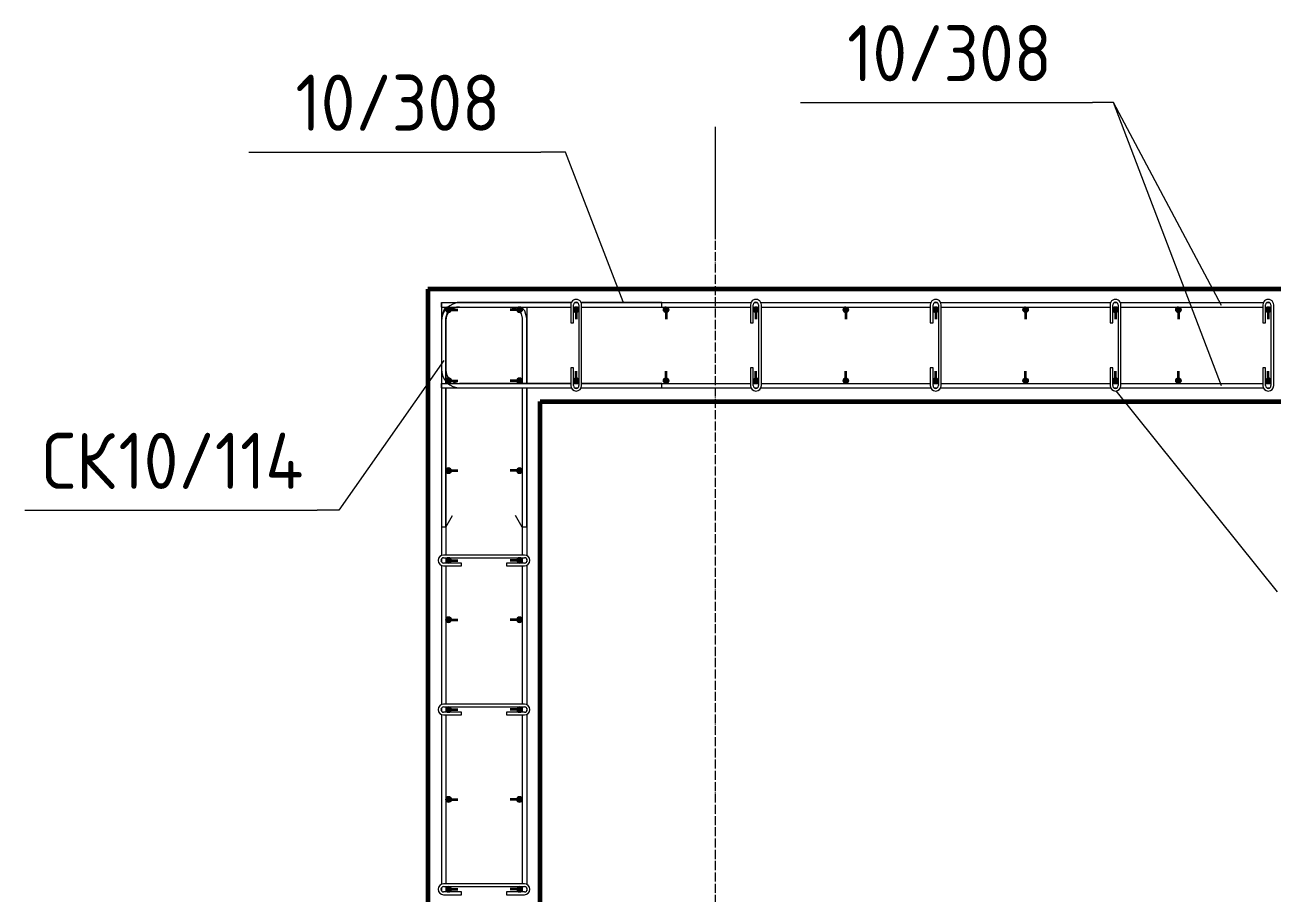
# Model space of a CAD drawing. Header units: millimetres. Extents: x 677 to 38046, y -1785 to 52249.
# Drawn here: x 32030 to 34805, y 49621 to 51553 of the extents above; entities that cross this region are included whole.
import ezdxf

# ---------------------------------------------------------------- set-up
doc = ezdxf.new("R2010")
doc.units = ezdxf.units.MM
doc.linetypes.add('02 Штрихпунктирная _20 мм_', pattern=[25, 20, -2.5, 0, -2.5])
for name, color, linetype, lineweight in [('AA_Linii', 7, 'Continuous', 9), ('AA_Oformlenie', 7, 'Continuous', 9), ('AA_Vinoska', 7, 'Continuous', 9), ('AF_Stena_Опалубка', 253, 'Continuous', 20), ('KR_Armatura', 7, 'Continuous', 20), ('KR_Armatura_Tonkie', 7, 'Continuous', 20), ('KR_Fundament', 7, 'Continuous', 20), ('Оси', 7, 'Continuous', 9)]:
    doc.layers.add(name, color=color, linetype=linetype, lineweight=lineweight)
doc.styles.add('ISOCPEUR_1', font='isocpeur.TTF', dxfattribs={"width": 0.9, "height": 125})

# ---------------------------------------------------------------- blocks, each defined once
blk = doc.blocks.new('351_Ряд стержней П переменный шаг _НесАрм_РабПлоск_ - Тип 1-3811481-Схема расположения армирования вертикальных конструкций входной группы в осях 1_1-3_1_Д_1-Ж_1')
at = {"layer": 'KR_Armatura_Tonkie'}
for points in [[(0, 1370), (-0.8, 1373), (-1.8, 1374.2), (-4.4, 1375.8), (-7.6, 1375.8), (-10.2, 1374.2), (-11.8, 1371.6), (-11.8, 1369.2), (-11.2, 1367), (-7.9, 1364.5), (-6, 1364), (-3, 1364.8), (-1.5, 1366.2), (-0.2, 1368.4)], [(157.8, 1371.6), (156.2, 1374.2), (153.6, 1375.8), (150.4, 1375.8), (149, 1375.2), (146.8, 1373), (146.2, 1371.6), (146.2, 1368.4), (147.6, 1366.2), (149, 1364.8), (152, 1364), (154.6, 1364.8), (156.5, 1366.2), (157.8, 1368.4)], [(0, 1170), (-0.8, 1173), (-1.8, 1174.2), (-4.4, 1175.8), (-7.6, 1175.8), (-10.2, 1174.2), (-11.8, 1171.6), (-11.8, 1169.2), (-11.2, 1167), (-7.9, 1164.5), (-6, 1164), (-3, 1164.8), (-1, 1167), (-0.2, 1168.4)], [(157.8, 1171.6), (156.2, 1174.2), (153.6, 1175.8), (150.4, 1175.8), (149, 1175.2), (146.8, 1173), (146.2, 1171.6), (146.2, 1168.4), (146.8, 1167), (149, 1164.8), (152, 1164), (154.6, 1164.8), (156.2, 1165.8), (157.8, 1168.4)], [(0, 970), (-0.8, 973), (-1.8, 974.2), (-4.4, 975.8), (-7.6, 975.8), (-10.2, 974.2), (-11.9, 970.7), (-11.8, 969.2), (-11.2, 967), (-7.9, 964.5), (-5.9, 964), (-3, 964.8), (-1, 967), (-0.2, 968.4)], [(157.8, 971.6), (156.2, 974.2), (153.6, 975.8), (150.4, 975.8), (149, 975.2), (146.8, 973), (146.2, 970.7), (146.2, 968.4), (146.8, 967), (149, 964.8), (152.2, 964), (154.6, 964.8), (156.2, 965.8), (157.8, 968.4), (157.8, 970.7)], [(0, 770), (-0.8, 773), (-1.8, 774.2), (-4.4, 775.8), (-7.6, 775.8), (-10.2, 774.2), (-11.8, 771.6), (-11.8, 769.2), (-11.2, 767), (-7.9, 764.5), (-6, 764), (-3, 764.8), (-1, 767), (-0.2, 768.4)], [(157.8, 771.6), (156.2, 774.2), (153.6, 775.8), (150.4, 775.8), (149, 775.2), (146.8, 773), (146.2, 771.6), (146.2, 768.4), (146.8, 767), (149, 764.8), (152, 764), (154.6, 764.8), (156.2, 765.8), (157.8, 768.4)], [(0, 570), (-0.8, 573), (-1.8, 574.2), (-4.4, 575.8), (-7.6, 575.8), (-10.2, 574.2), (-11.8, 571.6), (-11.8, 569.2), (-11.2, 567), (-7.9, 564.5), (-5.9, 564), (-3, 564.8), (-1, 567), (-0.2, 568.4)], [(157.8, 568.4), (157.8, 571.6), (156.2, 574.2), (153.6, 575.8), (150.4, 575.8), (149, 575.2), (146.8, 573), (146.2, 571.6), (146.2, 568.4), (146.8, 567), (149, 564.8), (152.2, 564), (154.6, 564.8), (156.2, 565.8), (157.2, 567)], [(0, 370), (-0.8, 373), (-1.8, 374.2), (-4.4, 375.8), (-7.6, 375.8), (-10.2, 374.2), (-11.8, 371.6), (-11.8, 369.2), (-11.2, 367), (-7.9, 364.5), (-6, 364), (-3, 364.8), (-1, 367), (-0.2, 368.4)], [(157.8, 371.6), (156.2, 374.2), (153.6, 375.8), (150.4, 375.8), (149, 375.2), (146.8, 373), (146.2, 371.6), (146.2, 368.4), (146.8, 367), (149, 364.8), (152, 364), (154.6, 364.8), (156.2, 365.8), (157.8, 368.4)], [(0, 170), (-0.8, 173), (-1.8, 174.2), (-4.4, 175.8), (-7.6, 175.8), (-10.2, 174.2), (-11.8, 171.6), (-11.8, 169.2), (-11.2, 167), (-7.9, 164.5), (-5.9, 164), (-3, 164.8), (-1, 167), (-0.2, 168.4)], [(157.8, 168.4), (157.8, 171.6), (156.2, 174.2), (153.6, 175.8), (150.4, 175.8), (149, 175.2), (146.8, 173), (146.2, 171.6), (146.2, 168.4), (146.8, 167), (149, 164.8), (152.2, 164), (154.6, 164.8), (156.3, 165.8), (157.2, 167)], [(0, -30), (-0.8, -27), (-1.8, -25.8), (-4.4, -24.2), (-7.6, -24.2), (-10.2, -25.8), (-11.8, -28.4), (-11.8, -30.8), (-11.2, -33), (-7.9, -35.5), (-6, -36), (-3, -35.2), (-1, -33), (-0.2, -31.6)], [(157.8, -31.6), (157.8, -28.4), (156.2, -25.8), (153.6, -24.2), (150.4, -24.2), (149, -24.8), (146.8, -27), (146.2, -28.4), (146.4, -31.9), (146.8, -33), (149, -35.2), (152, -36), (154.6, -35.2), (156.2, -34.2), (157.6, -31.9)], [(0, -170), (-0.8, -167), (-1.8, -165.8), (-4.4, -164.2), (-7.6, -164.2), (-10.2, -165.8), (-11.8, -168.4), (-11.8, -170.8), (-11.2, -173), (-7.9, -175.5), (-5.9, -176), (-3, -175.2), (-1, -173), (-0.2, -171.6)], [(157.8, -168.4), (156.2, -165.8), (153.6, -164.2), (150.4, -164.2), (149, -164.8), (146.8, -167), (146.2, -168.4), (146.2, -171.6), (146.8, -173), (149, -175.2), (152.2, -176), (154.6, -175.2), (156.2, -174.2), (157.8, -171.6)], [(0, -370), (-0.8, -367), (-1.8, -365.8), (-4.4, -364.2), (-7.6, -364.2), (-10.2, -365.8), (-11.8, -368.4), (-11.8, -370.8), (-11.2, -373), (-7.9, -375.5), (-6, -376), (-3, -375.2), (-1, -373), (-0.2, -371.6)], [(157.8, -368.4), (156.2, -365.8), (153.6, -364.2), (150.4, -364.2), (149, -364.8), (146.8, -367), (146.2, -368.4), (146.2, -371.6), (146.8, -373), (149, -375.2), (152, -376), (154.6, -375.2), (156.2, -374.2), (157.8, -371.6)], [(0, -570), (-0.8, -567), (-1.8, -565.8), (-4.4, -564.2), (-7.6, -564.2), (-10.2, -565.8), (-11.8, -568.4), (-11.8, -570.8), (-11.2, -573), (-7.9, -575.5), (-5.9, -576), (-3, -575.2), (-1, -573), (-0.2, -571.6)], [(157.8, -568.4), (156.2, -565.8), (153.6, -564.2), (150.4, -564.2), (149, -564.8), (146.8, -567), (146.2, -568.4), (146.2, -571.6), (146.8, -573), (149, -575.2), (152.2, -576), (154.6, -575.2), (156.2, -574.2), (157.8, -571.6)], [(0, -770), (-0.8, -767), (-1.8, -765.8), (-4.4, -764.2), (-7.6, -764.2), (-10.2, -765.8), (-11.8, -768.4), (-11.8, -770.8), (-11.2, -773), (-7.9, -775.5), (-6, -776), (-3, -775.2), (-1, -773), (-0.2, -771.6)], [(157.8, -768.4), (156.2, -765.8), (153.6, -764.2), (150.4, -764.2), (149, -764.8), (146.8, -767), (146.2, -768.4), (146.2, -771.6), (146.8, -773), (149, -775.2), (152, -776), (154.6, -775.2), (156.2, -774.2), (157.8, -771.6)], [(0, -970), (-0.8, -967), (-1.8, -965.8), (-4.4, -964.2), (-7.6, -964.2), (-10.2, -965.8), (-11.8, -968.4), (-11.8, -970.8), (-11.2, -973), (-7.9, -975.5), (-5.9, -976), (-3, -975.2), (-1, -973), (-0.2, -971.6)], [(157.8, -968.4), (156.2, -965.8), (153.6, -964.2), (150.4, -964.2), (149, -964.8), (146.8, -967), (146.2, -968.4), (146.2, -971.6), (146.8, -973), (149, -975.2), (152.2, -976), (154.6, -975.2), (156.2, -974.2), (157.8, -971.6)], [(0, -1170), (-0.8, -1167), (-1.8, -1165.8), (-4.4, -1164.2), (-7.6, -1164.2), (-10.2, -1165.8), (-11.8, -1168.4), (-11.8, -1170.8), (-11.2, -1173), (-7.9, -1175.5), (-5.2, -1175.8), (-3, -1175.2), (-1, -1173), (-0.2, -1171.6)], [(157.8, -1171.6), (157.8, -1168.4), (156.2, -1165.8), (153.6, -1164.2), (150.4, -1164.2), (149, -1164.8), (146.8, -1167), (146.2, -1168.4), (146.2, -1171.6), (146.8, -1173), (149, -1175.2), (152, -1176), (154.6, -1175.2), (156.2, -1174.2), (157.2, -1173)], [(0, -1370), (-0.8, -1367), (-1.8, -1365.8), (-4.4, -1364.2), (-7.6, -1364.2), (-10.2, -1365.8), (-11.8, -1368.4), (-11.8, -1370.8), (-10.7, -1373.5), (-9, -1375.2), (-5.9, -1376), (-3, -1375.2), (-1.3, -1373.5), (-0.2, -1371.6)], [(157.8, -1368.4), (156.2, -1365.8), (153.6, -1364.2), (150.4, -1364.2), (149, -1364.8), (146.8, -1367), (146.2, -1368.4), (146.2, -1371.6), (147.3, -1373.5), (149, -1375.2), (152.2, -1376), (154.6, -1375.2), (156.8, -1373.5), (157.8, -1371.6)]]:
    blk.add_hatch(color=256, dxfattribs=at).paths.add_polyline_path(points)
at = {"layer": 'KR_Armatura'}
for centre in [(-6, 1370), (152, 1370), (-6, 1170), (152, 1170), (-6, 770), (152, 770), (-6, 370), (152, 370), (-6, -30), (152, -30), (-6, -370), (152, -370), (-6, -770), (152, -770), (-6, -1170), (152, -1170)]:
    blk.add_circle(centre, 6, dxfattribs=at)
for centre, start, end in [((-6, 970), 90, 269.6373), ((-6, 970), 270.3627, 90), ((152, 970), 90, 269.6373), ((152, 970), 270.3627, 90), ((-6, 570), 90, 269.6373), ((-6, 570), 270.3627, 90), ((152, 570), 90, 269.6373), ((152, 570), 270.3627, 90), ((-6, 170), 90, 269.6373), ((-6, 170), 270.3627, 90), ((152, 170), 90, 269.6373), ((152, 170), 270.3627, 90), ((-6, -170), 90, 269.6373), ((-6, -170), 270.3627, 90), ((152, -170), 90, 269.6373), ((152, -170), 270.3627, 90), ((-6, -570), 90, 269.6373), ((-6, -570), 270.3627, 90), ((152, -570), 90, 269.6373), ((152, -570), 270.3627, 90), ((-6, -970), 90, 269.6373), ((-6, -970), 270.3627, 90), ((152, -970), 90, 269.6373), ((152, -970), 270.3627, 90), ((-6, -1370), 90, 269.6373), ((-6, -1370), 270.3627, 90), ((152, -1370), 90, 269.6373), ((152, -1370), 270.3627, 90)]:
    blk.add_arc(centre, 6, start, end, dxfattribs=at)
at = {"layer": 'KR_Armatura_Tonkie', "lineweight": 35}
for p, q in [((0, 1370), (15, 1370)), ((146, 1370), (131, 1370)), ((0, 1170), (15, 1170)), ((146, 1170), (131, 1170)), ((0, 970), (15, 970)), ((146, 970), (131, 970)), ((0, 770), (15, 770)), ((146, 770), (131, 770)), ((0, 570), (15, 570)), ((146, 570), (131, 570)), ((0, 370), (15, 370)), ((146, 370), (131, 370)), ((0, 170), (15, 170)), ((146, 170), (131, 170)), ((0, -30), (15, -30)), ((146, -30), (131, -30)), ((0, -170), (15, -170)), ((146, -170), (131, -170)), ((0, -370), (15, -370)), ((146, -370), (131, -370)), ((0, -570), (15, -570)), ((146, -570), (131, -570)), ((0, -770), (15, -770)), ((146, -770), (131, -770)), ((0, -970), (15, -970)), ((146, -970), (131, -970)), ((0, -1170), (15, -1170)), ((146, -1170), (131, -1170)), ((0, -1370), (15, -1370)), ((146, -1370), (131, -1370))]:
    blk.add_line(p, q, dxfattribs=at)
at = {"layer": 'KR_Armatura_Tonkie'}
for centre, start, end in [((-6, 1370), 360, 180), ((-6, 1370), 180, 0), ((152, 1370), 360, 180), ((152, 1370), 180, 360), ((-6, 1170), 360, 180), ((-6, 1170), 180, 0), ((152, 1170), 360, 180), ((152, 1170), 180, 360), ((-6, 970), 360, 180), ((152, 970), 360, 180), ((-6, 970), 180, 268.2261), ((-6, 970), 271.7739, 0), ((152, 970), 180, 268.2261), ((152, 970), 271.7739, 360), ((-6, 770), 360, 180), ((-6, 770), 180, 0), ((152, 770), 360, 180), ((152, 770), 180, 360), ((-6, 570), 360, 180), ((-6, 570), 180, 268.2261), ((-6, 570), 271.7739, 0), ((152, 570), 360, 180), ((152, 570), 180, 268.2261), ((152, 570), 271.7739, 360), ((-6, 370), 360, 180), ((-6, 370), 180, 0), ((152, 370), 360, 180), ((152, 370), 180, 360), ((-6, 170), 360, 180), ((-6, 170), 180, 268.2261), ((-6, 170), 271.7739, 360), ((152, 170), 360, 180), ((152, 170), 180, 268.2261), ((152, 170), 271.7739, 360), ((-6, -30), 360, 180), ((152, -30), 0, 180), ((-6, -30), 180, 360), ((152, -30), 180, 360), ((-6, -170), 360, 180), ((152, -170), 360, 180), ((-6, -170), 180, 268.2261), ((-6, -170), 271.7739, 360), ((152, -170), 180, 268.2261), ((152, -170), 271.7739, 360), ((-6, -370), 360, 180), ((-6, -370), 180, 0), ((152, -370), 360, 180), ((152, -370), 180, 360), ((-6, -570), 360, 180), ((-6, -570), 180, 268.2261), ((-6, -570), 271.7739, 0), ((152, -570), 360, 180), ((152, -570), 180, 268.2261), ((152, -570), 271.7739, 360), ((-6, -770), 360, 180), ((-6, -770), 180, 0), ((152, -770), 360, 180), ((152, -770), 180, 360), ((-6, -970), 360, 180), ((-6, -970), 180, 268.2261), ((-6, -970), 271.7739, 0), ((152, -970), 0, 180), ((152, -970), 180, 268.2261), ((152, -970), 271.7739, 360), ((-6, -1170), 360, 180), ((152, -1170), 360, 180), ((-6, -1170), 180, 0), ((152, -1170), 180, 360), ((-6, -1370), 360, 180), ((-6, -1370), 180, 268.2261), ((-6, -1370), 271.7739, 0), ((152, -1370), 360, 180), ((152, -1370), 180, 268.2261), ((152, -1370), 271.7739, 0)]:
    blk.add_arc(centre, 6, start, end, dxfattribs=at)
blk = doc.blocks.new('351_Ряд стержней П переменный шаг _НесАрм_РабПлоск_ - Тип 1-3832889-Схема расположения армирования вертикальных конструкций входной группы в осях 1_1-3_1_Д_1-Ж_1')
at = {"layer": 'KR_Armatura_Tonkie'}
for points in [[(-6, 639), (-3, 639.8), (-1, 642), (-0.2, 643.4), (0, 645), (-1.1, 648.4), (-2.9, 649.9), (-5, 650.9), (-7.6, 650.8), (-10.2, 649.2), (-12, 645.1), (-11.8, 644.2), (-11.2, 642), (-7.9, 639.5), (-7.6, 639.4)], [(152, 639), (154.7, 639.8), (157, 641.7), (157.8, 643.4), (157.5, 647.2), (156.2, 649.2), (152.7, 650.9), (150.4, 650.8), (148.4, 649.6), (146.4, 646.9), (146.2, 646.6), (146.4, 643.1), (147.4, 641.4), (150.1, 639.4), (150.4, 639.2)], [(-6, 481), (-3, 481.8), (-1, 484), (-0.2, 485.4), (0, 487), (-0.8, 490), (-1.8, 491.2), (-4.4, 492.8), (-7.6, 492.8), (-10.2, 491.2), (-11.8, 488.6), (-11.8, 486.2), (-11.2, 484), (-7.9, 481.5), (-7.6, 481.4)], [(152, 481), (154.6, 481.8), (156.2, 482.8), (157.8, 485.4), (157.8, 488.6), (156.2, 491.2), (153.6, 492.8), (150.4, 492.8), (149, 492.2), (146.8, 490), (146.2, 488.6), (146.2, 485.4), (147.4, 483.4), (149, 481.8), (150.4, 481.2)], [(-6, 281), (-2.8, 281.9), (-1, 284), (-0.2, 285.4), (0, 287), (-0.8, 290), (-1.8, 291.2), (-4.4, 292.8), (-7.6, 292.8), (-10.2, 291.2), (-11.8, 288.6), (-11.8, 286.2), (-11.2, 284), (-7.9, 281.5)], [(152, 281), (154.8, 281.9), (156.2, 282.8), (157.8, 285.4), (157.8, 288.6), (156.2, 291.2), (153.6, 292.8), (150.4, 292.8), (149, 292.2), (146.8, 290), (146.2, 288.6), (146.2, 285.4), (147.4, 283.4), (149, 281.8), (150.4, 281.2)], [(-6, 81), (-3, 81.8), (-1, 84), (-0.2, 85.4), (0, 87), (-0.8, 90), (-1.8, 91.2), (-4.4, 92.8), (-7.6, 92.8), (-10.2, 91.2), (-11.8, 88.6), (-11.8, 86.2), (-11.2, 84), (-7.9, 81.5), (-7.6, 81.4)], [(152, 81), (154.6, 81.8), (156.2, 82.8), (157.8, 85.4), (157.7, 88.7), (156.2, 91.2), (153.6, 92.8), (150.4, 92.8), (149, 92.2), (146.3, 88.7), (146.2, 88.6), (146.2, 85.4), (146.8, 84), (149, 81.8), (150.4, 81.2)], [(-6, -51), (-3, -50.2), (-1, -48), (-0.2, -46.6), (0, -45), (-0.8, -42), (-2.8, -40.2), (-4.4, -39.2), (-7.6, -39.2), (-10.2, -40.8), (-11.8, -43.4), (-11.8, -45.8), (-11.2, -48), (-7.9, -50.5), (-7.6, -50.6)], [(152, -51), (154.6, -50.2), (156.2, -49.2), (157.8, -46.6), (157.8, -43.4), (156.2, -40.8), (153.6, -39.2), (150.4, -39.2), (148.7, -40.2), (146.8, -42), (146.2, -43.4), (146.2, -46.6), (146.8, -48), (149, -50.2), (150.4, -50.8)], [(-6, -251), (-3, -250.2), (-1, -248), (-0.2, -246.6), (0, -245), (-0.8, -242), (-1.8, -240.8), (-4.4, -239.2), (-7.6, -239.2), (-10.2, -240.8), (-11.8, -243.4), (-11.8, -245.8), (-11.2, -248), (-7.9, -250.5), (-7.6, -250.6)], [(152, -251), (154.6, -250.2), (156.2, -249.2), (157.8, -246.6), (157.8, -243.4), (156.2, -240.8), (153.6, -239.2), (150.4, -239.2), (149, -239.8), (146.8, -242), (146.2, -243.4), (146.2, -246.6), (147.4, -248.6), (149, -250.2), (150.4, -250.8)], [(-6, -451), (-3, -450.2), (-1.1, -448.1), (-0.2, -446.6), (0, -445), (-0.8, -442), (-1.8, -440.8), (-4.4, -439.2), (-7.6, -439.2), (-10.2, -440.8), (-11.8, -443.4), (-11.8, -445.8), (-11.1, -448.1), (-9, -450.2), (-7.6, -450.6)], [(152, -451), (154.6, -450.2), (157.1, -448.1), (157.8, -446.6), (157.8, -443.4), (156.2, -440.8), (153.6, -439.2), (150.4, -439.2), (149, -439.8), (146.8, -442), (146.2, -443.4), (146.2, -446.6), (146.9, -448.1), (149, -450.2), (150.4, -450.8)], [(-6, -651), (-3, -650.2), (-1, -648), (-0.2, -646.6), (0, -645), (-1.3, -641.4), (-1.8, -640.8), (-4.4, -639.2), (-7.6, -639.2), (-10.2, -640.8), (-11.8, -643.4), (-11.8, -645.8), (-11.2, -648), (-7.9, -650.5), (-7.6, -650.6)], [(152, -651), (154.6, -650.2), (156.2, -649.2), (157.8, -646.6), (157.8, -643.4), (156.2, -640.8), (153.6, -639.2), (150.4, -639.2), (149, -639.8), (146.8, -642), (146.2, -643.4), (146.2, -646.6), (146.8, -648), (149, -650.2), (150.4, -650.8)]]:
    blk.add_hatch(color=256, dxfattribs=at).paths.add_polyline_path(points)
at = {"layer": 'KR_Armatura'}
for centre in [(-6, 645), (152, 645), (-6, 487), (152, 487), (-6, 287), (152, 287), (-6, -45), (152, -45), (-6, -445), (152, -445)]:
    blk.add_circle(centre, 6, dxfattribs=at)
for centre in [(-6, 87), (152, 87), (-6, -245), (152, -245), (-6, -645), (152, -645)]:
    blk.add_arc(centre, 6, 90.0177, 89.9823, dxfattribs=at)
at = {"layer": 'KR_Armatura_Tonkie', "lineweight": 35}
for p, q in [((0, 645), (15, 645)), ((146, 645), (131, 645)), ((0, 487), (15, 487)), ((146, 487), (131, 487)), ((0, 287), (15, 287)), ((146, 287), (131, 287)), ((0, 87), (15, 87)), ((146, 87), (131, 87)), ((0, -45), (15, -45)), ((146, -45), (131, -45)), ((0, -245), (15, -245)), ((146, -245), (131, -245)), ((0, -445), (15, -445)), ((146, -445), (131, -445)), ((0, -645), (15, -645)), ((146, -645), (131, -645))]:
    blk.add_line(p, q, dxfattribs=at)
at = {"layer": 'KR_Armatura_Tonkie'}
for centre, start, end in [((-6, 645), 360, 180), ((-6, 645), 180, 0), ((152, 645), 360, 180), ((152, 645), 180, 360), ((-6, 487), 360, 180), ((-6, 487), 180, 0), ((152, 487), 0, 180), ((152, 487), 180, 360), ((-6, 287), 360, 180), ((-6, 287), 180, 360), ((152, 287), 0, 180), ((152, 287), 180, 360), ((-6, 87), 90.0865, 180), ((-6, 87), 180, 360), ((-6, 87), 360, 89.9135), ((152, 87), 90.0865, 180), ((152, 87), 180, 360), ((152, 87), 360, 89.9135), ((-6, -45), 360, 180), ((-6, -45), 180, 360), ((152, -45), 0, 180), ((152, -45), 180, 360), ((-6, -245), 90.0865, 180), ((-6, -245), 180, 360), ((-6, -245), 360, 89.9135), ((152, -245), 90.0865, 180), ((152, -245), 180, 360), ((152, -245), 0, 89.9135), ((-6, -445), 360, 180), ((152, -445), 360, 180), ((-6, -445), 180, 0), ((152, -445), 180, 360), ((-6, -645), 90.0865, 180), ((-6, -645), 180, 0), ((-6, -645), 360, 89.9135), ((152, -645), 90.0865, 180), ((152, -645), 180, 360), ((152, -645), 0, 89.9135)]:
    blk.add_arc(centre, 6, start, end, dxfattribs=at)
blk = doc.blocks.new('350_Стержень П торец СК-СГ _НесАрм_РабПлоск_ - 350_Стержень П торец СК-СГ _НесАрм_РабПлоск_-V19-Схема расположения армирования вертикальных конструкций входной группы в осях 1_1-3_1_Д_1-Ж_1')
at = {"layer": 'KR_Armatura_Tonkie'}
for p, q in [((2545.1, 50935), (2425.1, 50935)), ((2425.1, 50925), (2545.1, 50925)), ((2545.1, 50925), (2558.5, 50921)), ((2390.1, 50900), (2390.1, 50435)), ((2400.1, 50900), (2404.1, 50913.5)), ((2400.1, 50755), (2400.1, 50900)), ((2570.1, 50900), (2570.1, 50755)), ((2580.1, 50755), (2580.1, 50900)), ((2400.1, 50435), (2400.1, 50745)), ((2570.1, 50745), (2570.1, 50435)), ((2580.1, 50435), (2580.1, 50745)), ((2400.1, 50435), (2415.1, 50461)), ((2570.1, 50435), (2555.1, 50461)), ((2400.1, 50435), (2390.1, 50435)), ((2580.1, 50435), (2570.1, 50435))]:
    blk.add_line(p, q, dxfattribs=at)
at = {"layer": 'KR_Armatura_Tonkie', "flags": 128}
for points in [[(2402.1, 50925), (2396.2, 50919.7), (2390.3, 50903.9), (2390.1, 50900)], [(2411.7, 50920.2), (2414.9, 50922.8), (2425.1, 50925)], [(2580.1, 50900), (2576, 50916.3), (2568.3, 50925)], [(2565.3, 50913.2), (2567.9, 50910.2), (2570.1, 50900)]]:
    blk.add_lwpolyline(points, dxfattribs=at)
blk = doc.blocks.new('350_Стержень П торец СК-СГ _НесАрм_РабПлоск_ - 350_Стержень П торец СК-СГ _НесАрм_РабПлоск_-V20-Схема расположения армирования вертикальных конструкций входной группы в осях 1_1-3_1_Д_1-Ж_1')
at = {"layer": 'KR_Armatura_Tonkie'}
for p, q in [((2402.1, 50925), (2400.1, 50923.2)), ((2411.7, 50920.2), (2413.9, 50922)), ((2423.2, 50924.6), (2425.1, 50925)), ((2545.1, 50935), (2425.1, 50935)), ((2425.1, 50925), (2545.1, 50925)), ((2545.1, 50925), (2558.1, 50921.2)), ((2570.1, 50923), (2568.3, 50925)), ((2390.1, 50899.5), (2390.1, 50435)), ((2400.1, 50900), (2403.9, 50913)), ((2400.1, 50755), (2400.1, 50899.5)), ((2565.3, 50913.2), (2567.1, 50911.2)), ((2569.7, 50901.9), (2570.1, 50900)), ((2570.1, 50899.5), (2570.1, 50755)), ((2580.1, 50755), (2580.1, 50899.5)), ((2400.1, 50435), (2400.1, 50745)), ((2570.1, 50745), (2570.1, 50435)), ((2580.1, 50435), (2580.1, 50745)), ((2400.1, 50435), (2415.1, 50461)), ((2570.1, 50435), (2555.1, 50461))]:
    blk.add_line(p, q, dxfattribs=at)
blk = doc.blocks.new('079_Шпилька _ЭлУзла_ - d8 А240-3864605-Схема расположения армирования вертикальных конструкций входной группы в осях 1_1-3_1_Д_1-Ж_1')
at = {"layer": 'AA_Oformlenie'}
for p, q in [((40, 12), (0, 12)), ((0, 6), (40, 6)), ((40, 6), (40, 12)), ((180, 12), (140, 12)), ((140, 12), (140, 6)), ((140, 6), (180, 6)), ((180, -6), (0, -6)), ((0, -12), (180, -12))]:
    blk.add_line(p, q, dxfattribs=at)
for centre, radius, start, end in [((0, 0), 12, 90, 270), ((0, 0), 6, 90, 270), ((180, 0), 12, 270, 90), ((180, 0), 6, 270, 90)]:
    blk.add_arc(centre, radius, start, end, dxfattribs=at)
blk = doc.blocks.new('079_Шпилька _ЭлУзла_ - d8 А240-V23-Схема расположения армирования вертикальных конструкций входной группы в осях 1_1-3_1_Д_1-Ж_1')
at = {"layer": 'AA_Oformlenie'}
for p, q in [((40, 12), (0, 12)), ((0, 6), (40, 6)), ((40, 6), (40, 12)), ((180, 12), (140, 12)), ((140, 12), (140, 6)), ((140, 6), (180, 6)), ((180, -6), (0, -6)), ((0, -12), (180, -12))]:
    blk.add_line(p, q, dxfattribs=at)
for centre, radius, start, end in [((0, 0), 12, 90, 270), ((0, 0), 6, 90, 270), ((180, 0), 12, 270, 90), ((180, 0), 6, 270, 90)]:
    blk.add_arc(centre, radius, start, end, dxfattribs=at)
blk = doc.blocks.new('079_Шпилька _ЭлУзла_ - d8 А240-V28-Схема расположения армирования вертикальных конструкций входной группы в осях 1_1-3_1_Д_1-Ж_1')
at = {"layer": 'AA_Oformlenie'}
for p, q in [((40, 12), (0, 12)), ((0, 6), (40, 6)), ((40, 6), (40, 12)), ((180, 12), (140, 12)), ((140, 12), (140, 6)), ((140, 6), (180, 6)), ((180, -6), (0, -6)), ((0, -12), (180, -12))]:
    blk.add_line(p, q, dxfattribs=at)
for centre, radius, start, end in [((0, 0), 12, 90, 270), ((0, 0), 6, 90, 270), ((180, 0), 12, 270, 90), ((180, 0), 6, 270, 90)]:
    blk.add_arc(centre, radius, start, end, dxfattribs=at)
blk = doc.blocks.new('079_Шпилька _ЭлУзла_ - d8 А240-V26-Схема расположения армирования вертикальных конструкций входной группы в осях 1_1-3_1_Д_1-Ж_1')
at = {"layer": 'AA_Oformlenie'}
for p, q in [((40, 12), (0, 12)), ((0, 6), (40, 6)), ((40, 6), (40, 12)), ((180, 12), (140, 12)), ((140, 12), (140, 6)), ((140, 6), (180, 6)), ((180, -6), (0, -6)), ((0, -12), (180, -12))]:
    blk.add_line(p, q, dxfattribs=at)
for centre, radius, start, end in [((0, 0), 12, 90, 270), ((0, 0), 6, 90, 270), ((180, 0), 12, 270, 90), ((180, 0), 6, 270, 90)]:
    blk.add_arc(centre, radius, start, end, dxfattribs=at)
blk = doc.blocks.new('042_М_Арматуры - Диам длина поз _засечка_-2469426-Схема расположения армирования вертикальных конструкций входной группы в осях 1_1-3_1_Д_1-Ж_1')
at = {"layer": 'AA_Vinoska'}
blk.add_line((-6.5, 0), (6.5, 0), dxfattribs=at)

msp = doc.modelspace()

# ---------------------------------------------------------------- linework, layer by layer
at = {"layer": 'AA_Linii'}
for p, q in [((32996.8492, 50925), (33244.8383, 50925)), ((33246.0318, 50935), (32998.8332, 50935)), ((33250.8383, 50925), (33262.8383, 50925)), ((33260.0939, 50935), (33253.5827, 50935)), ((33447.0486, 50935), (33267.6448, 50935)), ((33268.8383, 50925), (33447.0486, 50925)), ((33447.0486, 50925), (33447.0486, 50935)), ((32966.8492, 50785), (32966.8492, 50895)), ((32956.8492, 50893.016), (32956.8492, 50786.9845)), ((33244.8383, 50755), (32996.8492, 50755)), ((32998.8337, 50745), (33246.0318, 50745)), ((33262.8383, 50755), (33250.8383, 50755)), ((33253.5827, 50745), (33260.0939, 50745)), ((33267.6448, 50745), (33447.0486, 50745)), ((33447.0486, 50755), (33268.8383, 50755)), ((33447.0486, 50745), (33447.0486, 50755))]:
    msp.add_line(p, q, dxfattribs=at)
at = {"layer": 'AA_Linii', "lineweight": 20}
for p, q in [((32972.8141, 49823), (32972.8141, 49835)), ((33130.8141, 49823), (33130.8141, 49835))]:
    msp.add_line(p, q, dxfattribs=at)
at = {"layer": 'AA_Linii'}
for centre, radius, start, end in [((32998.8332, 50893.016), 41.984, 90, 180), ((32996.8492, 50895), 30, 90, 180), ((32998.8337, 50786.9845), 41.9845, 180, 270), ((32996.8492, 50785), 30, 180, 270)]:
    msp.add_arc(centre, radius, start, end, dxfattribs=at)
at = {"layer": 'AA_Vinoska'}
for p, q in [((34452.4561, 51379.9992), (34405.9515, 51379.9992)), ((34452.4561, 51379.9992), (34405.9515, 51379.9992)), ((34692.9573, 50928.0923), (34452.4561, 51379.9992)), ((34692.9573, 50749.9864), (34452.4561, 51379.9992)), ((33232.8132, 51269.7903), (33178.2747, 51269.7903)), ((33361.5169, 50936.4266), (33232.8132, 51269.7903)), ((32962.6251, 50805.9874), (32728.4265, 50472.6237)), ((34457.8608, 50738.364), (34816.544, 50291.1805)), ((32728.4265, 50472.6237), (32680.2177, 50472.6237))]:
    msp.add_line(p, q, dxfattribs=at)
at = {"layer": 'AF_Stena_Опалубка', "lineweight": 60}
for p, q in [((33176.8141, 50965), (32926.8141, 50965)), ((32926.8141, 50965), (32926.8141, 49475)), ((36076.8141, 50965), (33176.8141, 50965)), ((33176.8141, 49475), (33176.8141, 50715)), ((33176.8141, 50715), (36076.8141, 50715))]:
    msp.add_line(p, q, dxfattribs=at)
at = {"layer": 'AF_Stena_Опалубка'}
for p, q in [((32926.8141, 50965), (33176.8141, 50965)), ((32926.8141, 50965), (32926.8141, 49475)), ((36076.8141, 50965), (33176.8141, 50965)), ((33176.8141, 49475), (33176.8141, 50715)), ((33176.8141, 50715), (36076.8141, 50715))]:
    msp.add_line(p, q, dxfattribs=at)
at = {"layer": 'KR_Armatura_Tonkie'}
for p, q in [((32956.8006, 50925), (32956.8006, 50935)), ((32956.8006, 50925), (33244.8383, 50925)), ((32956.8141, 50935.0018), (32966.8141, 50935.0018)), ((32956.8141, 50935), (32956.8141, 50371.8053)), ((32956.8141, 50935), (33246.0318, 50935)), ((32956.8141, 50934.9905), (32956.8141, 50371.8053)), ((32956.8236, 50934.9905), (32966.8141, 50934.9905)), ((32956.8492, 50935), (33246.0318, 50935)), ((32956.8492, 50925), (32956.8492, 50934.9649)), ((32966.8141, 50925), (32966.8141, 50922.8109)), ((32966.8141, 50925), (32966.8141, 50922.8109)), ((32966.8141, 50925), (32969.0032, 50925)), ((32991.253, 50925), (33112.0933, 50925)), ((33134.625, 50925), (33136.8141, 50925)), ((33136.8141, 50935.0018), (33146.8141, 50935.0018)), ((33136.8141, 50934.9905), (33146.8141, 50934.9905)), ((33136.8141, 50925), (33136.8141, 50922.8109)), ((33136.8141, 50925), (33136.8141, 50922.8109)), ((33146.8141, 50925), (33146.8141, 50755)), ((33146.8141, 50925), (33146.8141, 50755)), ((33146.8141, 50925), (33244.8383, 50925)), ((33250.8383, 50925), (33262.8383, 50925)), ((33250.8383, 50925), (33262.8383, 50925)), ((33253.5827, 50935), (33260.0939, 50935)), ((33253.5827, 50935), (33260.0939, 50935)), ((33267.6448, 50935), (33646.0318, 50935)), ((33267.6448, 50935), (33646.0318, 50935)), ((33268.8383, 50925), (33644.8383, 50925)), ((33268.8383, 50925), (33644.8383, 50925)), ((33650.8383, 50925), (33662.8383, 50925)), ((33650.8383, 50925), (33662.8383, 50925)), ((33653.5827, 50935), (33660.0939, 50935)), ((33653.5827, 50935), (33660.0939, 50935)), ((33667.6448, 50935), (34046.0318, 50935)), ((33667.6448, 50935), (34046.0318, 50935)), ((33668.8383, 50925), (34044.8383, 50925)), ((33668.8383, 50925), (34044.8383, 50925)), ((34050.8383, 50925), (34062.8383, 50925)), ((34050.8383, 50925), (34062.8383, 50925)), ((34053.5827, 50935), (34060.0939, 50935)), ((34053.5827, 50935), (34060.0939, 50935)), ((34067.6448, 50935), (34446.0318, 50935)), ((34067.6448, 50935), (34446.0318, 50935)), ((34068.8383, 50925), (34444.8383, 50925)), ((34068.8383, 50925), (34444.8383, 50925)), ((34450.8383, 50925), (34462.8383, 50925)), ((34450.8383, 50925), (34462.8383, 50925)), ((34453.5827, 50935), (34460.0939, 50935)), ((34453.5827, 50935), (34460.0939, 50935)), ((34467.8001, 50935), (34786.0318, 50935)), ((34467.8001, 50935), (34786.0318, 50935)), ((34468.8383, 50925), (34784.8383, 50925)), ((34468.8383, 50925), (34784.8383, 50925)), ((34790.8383, 50925), (34802.8383, 50925)), ((34790.8383, 50925), (34802.8383, 50925)), ((34793.5827, 50935), (34800.0939, 50935)), ((34793.5827, 50935), (34800.0939, 50935)), ((32966.8141, 50900.5611), (32966.8141, 50755)), ((32966.8141, 50900.5611), (32966.8141, 50755)), ((33136.8141, 50900.5611), (33136.8141, 50755)), ((33136.8141, 50900.5611), (33136.8141, 50755)), ((32956.8006, 50755), (33244.8383, 50755)), ((32956.8006, 50745), (32956.8006, 50755)), ((32956.8006, 50745), (33246.0318, 50745)), ((32956.8492, 50745), (32956.8492, 50755)), ((32966.8141, 50755), (33136.8141, 50755)), ((32966.8141, 50745), (32966.8141, 50372.9988)), ((32966.8141, 50745), (32966.8141, 50372.9988)), ((32966.8141, 50745), (33136.8141, 50745)), ((33136.8141, 50745), (33136.8141, 50372.9988)), ((33136.8141, 50745), (33136.8141, 50372.9988)), ((33146.8141, 50755), (33244.8383, 50755)), ((33146.8141, 50745), (33146.8141, 50371.8053)), ((33146.8141, 50745), (33146.8141, 50371.8053)), ((33146.8141, 50745), (33246.0318, 50745)), ((33250.8383, 50755), (33262.8383, 50755)), ((33250.8383, 50755), (33262.8383, 50755)), ((33253.5827, 50745), (33260.0939, 50745)), ((33253.5827, 50745), (33260.0939, 50745)), ((33267.6448, 50745), (33646.0318, 50745)), ((33267.6448, 50745), (33646.0318, 50745)), ((33268.8383, 50755), (33644.8383, 50755)), ((33268.8383, 50755), (33644.8383, 50755)), ((33650.8383, 50755), (33662.8383, 50755)), ((33650.8383, 50755), (33662.8383, 50755)), ((33653.5827, 50745), (33660.0939, 50745)), ((33653.5827, 50745), (33660.0939, 50745)), ((33667.6448, 50745), (34046.0318, 50745)), ((33667.6448, 50745), (34046.0318, 50745)), ((33668.8383, 50755), (34044.8383, 50755)), ((33668.8383, 50755), (34044.8383, 50755)), ((34050.8383, 50755), (34062.8383, 50755)), ((34050.8383, 50755), (34062.8383, 50755)), ((34053.5827, 50745), (34060.0939, 50745)), ((34053.5827, 50745), (34060.0939, 50745)), ((34067.6448, 50745), (34446.0318, 50745)), ((34067.6448, 50745), (34446.0318, 50745)), ((34068.8383, 50755), (34444.8383, 50755)), ((34068.8383, 50755), (34444.8383, 50755)), ((34450.8383, 50755), (34462.8383, 50755)), ((34450.8383, 50755), (34462.8383, 50755)), ((34453.5827, 50745), (34460.0939, 50745)), ((34453.5827, 50745), (34460.0939, 50745)), ((34467.8001, 50745), (34786.0318, 50745)), ((34467.8001, 50745), (34786.0318, 50745)), ((34468.8383, 50755), (34784.8383, 50755)), ((34468.8383, 50755), (34784.8383, 50755)), ((34790.8383, 50755), (34802.8383, 50755)), ((34790.8383, 50755), (34802.8383, 50755)), ((34793.5827, 50745), (34800.0939, 50745)), ((34793.5827, 50745), (34800.0939, 50745)), ((32966.8141, 50366.9988), (32966.8141, 50354.9988)), ((32966.8141, 50366.9988), (32966.8141, 50354.9988)), ((33136.8141, 50366.9988), (33136.8141, 50354.9988)), ((33136.8141, 50366.9988), (33136.8141, 50354.9988)), ((32956.8141, 50364.2545), (32956.8141, 50357.7432)), ((32956.8141, 50364.2545), (32956.8141, 50357.7432)), ((32956.8141, 50350.1923), (32956.8141, 50039.8053)), ((32956.8141, 50350.1923), (32956.8141, 50039.8053)), ((32966.8141, 50348.9988), (32966.8141, 50040.9988)), ((32966.8141, 50348.9988), (32966.8141, 50040.9988)), ((33136.8141, 50348.9988), (33136.8141, 50040.9988)), ((33136.8141, 50348.9988), (33136.8141, 50040.9988)), ((33146.8141, 50364.2545), (33146.8141, 50357.7432)), ((33146.8141, 50364.2545), (33146.8141, 50357.7432)), ((33146.8141, 50350.1923), (33146.8141, 50039.8053)), ((33146.8141, 50350.1923), (33146.8141, 50039.8053)), ((32966.8141, 50034.9988), (32966.8141, 50022.9988)), ((32966.8141, 50034.9988), (32966.8141, 50022.9988)), ((33136.8141, 50034.9988), (33136.8141, 50022.9988)), ((33136.8141, 50034.9988), (33136.8141, 50022.9988)), ((32956.8141, 50032.2545), (32956.8141, 50025.7432)), ((32956.8141, 50032.2545), (32956.8141, 50025.7432)), ((32956.8141, 50018.1923), (32956.8141, 49639.8053)), ((32956.8141, 50018.1923), (32956.8141, 49639.8053)), ((32966.8141, 50016.9988), (32966.8141, 49640.9988)), ((32966.8141, 50016.9988), (32966.8141, 49640.9988)), ((33136.8141, 50016.9988), (33136.8141, 49640.9988)), ((33136.8141, 50016.9988), (33136.8141, 49640.9988)), ((33146.8141, 50032.2545), (33146.8141, 50025.7432)), ((33146.8141, 50032.2545), (33146.8141, 50025.7432)), ((33146.8141, 50018.1923), (33146.8141, 49639.8053)), ((33146.8141, 50018.1923), (33146.8141, 49639.8053)), ((32956.8141, 49632.2545), (32956.8141, 49625.7432)), ((32956.8141, 49632.2545), (32956.8141, 49625.7432)), ((32966.8141, 49634.9988), (32966.8141, 49622.9988)), ((32966.8141, 49634.9988), (32966.8141, 49622.9988)), ((33136.8141, 49634.9988), (33136.8141, 49622.9988)), ((33136.8141, 49634.9988), (33136.8141, 49622.9988)), ((33146.8141, 49632.2545), (33146.8141, 49625.7432)), ((33146.8141, 49632.2545), (33146.8141, 49625.7432))]:
    msp.add_line(p, q, dxfattribs=at)
at = {"layer": 'KR_Fundament'}
for p, q in [((32926.8141, 46145), (32926.8141, 50965)), ((32926.8141, 50965), (36076.8141, 50965)), ((36076.8141, 50965), (32926.8141, 50965)), ((32926.8141, 50965), (32926.8141, 46145))]:
    msp.add_line(p, q, dxfattribs=at)
at = {"layer": 'Оси'}
msp.add_line((33566.8141, 51076.3145), (33566.8141, 51326.3145), dxfattribs=at)
at = {"layer": 'Оси', "linetype": '02 Штрихпунктирная _20 мм_'}
msp.add_line((33566.8141, 45379.5668), (33566.8141, 51076.3145), dxfattribs=at)

# ---------------------------------------------------------------- block references
at = {"layer": 'AA_Oformlenie'}
for name, p, rotation in [('079_Шпилька _ЭлУзла_ - d8 А240-V28-Схема расположения армирования вертикальных конструкций входной группы в осях 1_1-3_1_Д_1-Ж_1', (33256.8383, 50750), 89.99999999999933), ('079_Шпилька _ЭлУзла_ - d8 А240-V28-Схема расположения армирования вертикальных конструкций входной группы в осях 1_1-3_1_Д_1-Ж_1', (33656.8383, 50750), 89.99999999999933), ('079_Шпилька _ЭлУзла_ - d8 А240-V28-Схема расположения армирования вертикальных конструкций входной группы в осях 1_1-3_1_Д_1-Ж_1', (34056.8383, 50750), 89.99999999999933), ('079_Шпилька _ЭлУзла_ - d8 А240-V26-Схема расположения армирования вертикальных конструкций входной группы в осях 1_1-3_1_Д_1-Ж_1', (34456.8383, 50750), 89.99999999999933), ('079_Шпилька _ЭлУзла_ - d8 А240-V26-Схема расположения армирования вертикальных конструкций входной группы в осях 1_1-3_1_Д_1-Ж_1', (34796.8383, 50750), 89.99999999999933), ('079_Шпилька _ЭлУзла_ - d8 А240-3864605-Схема расположения армирования вертикальных конструкций входной группы в осях 1_1-3_1_Д_1-Ж_1', (33141.8141, 50360.9988), 180), ('079_Шпилька _ЭлУзла_ - d8 А240-V23-Схема расположения армирования вертикальных конструкций входной группы в осях 1_1-3_1_Д_1-Ж_1', (33141.8141, 50028.9988), 180), ('079_Шпилька _ЭлУзла_ - d8 А240-3864605-Схема расположения армирования вертикальных конструкций входной группы в осях 1_1-3_1_Д_1-Ж_1', (33141.8141, 49628.9988), 180)]:
    msp.add_blockref(name, p, dxfattribs=dict(at, rotation=rotation))
at = {"layer": 'AA_Vinoska', "xscale": 49.99999999999998, "yscale": 49.99999999999998, "zscale": 49.99999999999998}
for p in [(34080.9515, 51379.9992), (34080.9515, 51379.9992), (32853.2747, 51269.7903), (32355.2177, 50472.6237)]:
    msp.add_blockref('042_М_Арматуры - Диам длина поз _засечка_-2469426-Схема расположения армирования вертикальных конструкций входной группы в осях 1_1-3_1_Д_1-Ж_1', p, dxfattribs=at)
at = {"layer": 'KR_Armatura_Tonkie'}
for name, p in [('350_Стержень П торец СК-СГ _НесАрм_РабПлоск_ - 350_Стержень П торец СК-СГ _НесАрм_РабПлоск_-V19-Схема расположения армирования вертикальных конструкций входной группы в осях 1_1-3_1_Д_1-Ж_1', (30566.7525, 0)), ('350_Стержень П торец СК-СГ _НесАрм_РабПлоск_ - 350_Стержень П торец СК-СГ _НесАрм_РабПлоск_-V20-Схема расположения армирования вертикальных конструкций входной группы в осях 1_1-3_1_Д_1-Ж_1', (30566.7525, 0)), ('351_Ряд стержней П переменный шаг _НесАрм_РабПлоск_ - Тип 1-3832889-Схема расположения армирования вертикальных конструкций входной группы в осях 1_1-3_1_Д_1-Ж_1', (32978.8141, 50274))]:
    msp.add_blockref(name, p, dxfattribs=at)
at = {"layer": 'KR_Armatura_Tonkie', "rotation": 269.9999999999995}
msp.add_blockref('351_Ряд стержней П переменный шаг _НесАрм_РабПлоск_ - Тип 1-3811481-Схема расположения армирования вертикальных конструкций входной группы в осях 1_1-3_1_Д_1-Ж_1', (34626.8141, 50913), dxfattribs=at)

# ---------------------------------------------------------------- texts
at = {"layer": 'AA_Vinoska', "char_height": 125, "attachment_point": 1, "style": 'ISOCPEUR_1'}
for s, insert, width in [('10/308', (33859.8085, 51552.5116), 555.569437), ('10/308', (33859.8085, 51552.5116), 555.569437), ('10/308', (32632.1317, 51442.3028), 555.569437), ('СК', (32068.5997, 50645.1361), 205.632844), ('10/114', (32238.2637, 50645.1361), 508.670719)]:
    msp.add_mtext(s, dxfattribs=dict(at, insert=insert, width=width))

doc.saveas('drawing.dxf')
